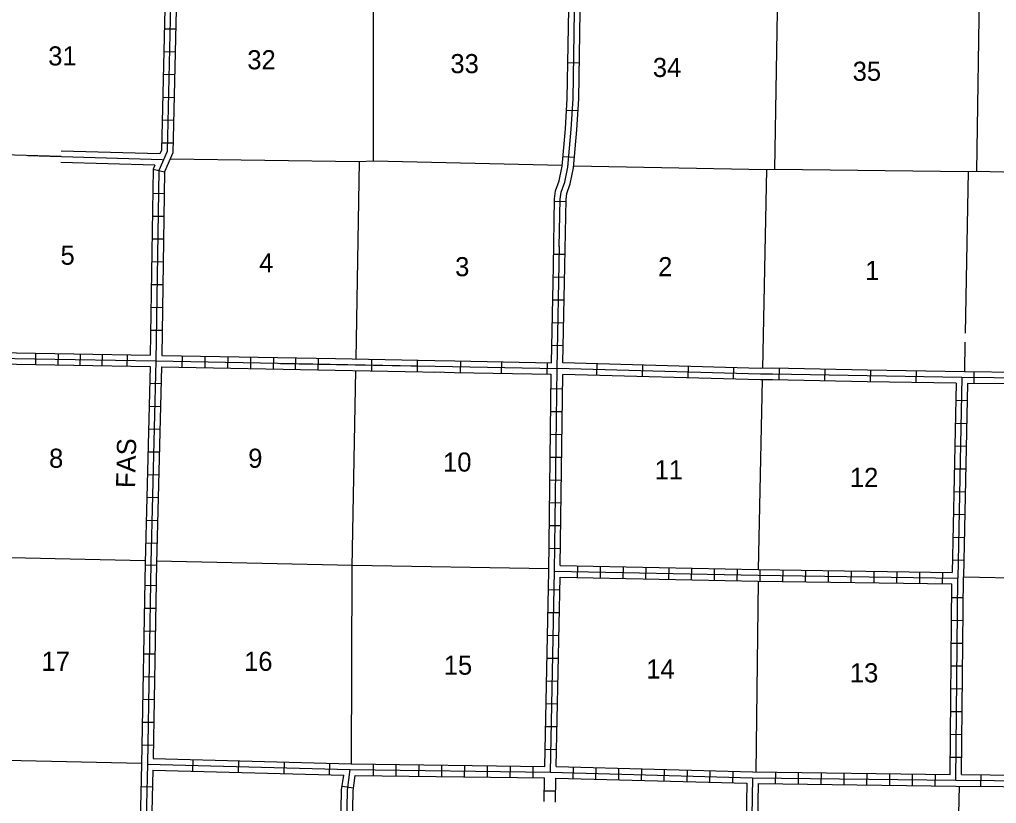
# Model space of a CAD drawing. Extents: x 844681 to 1379780, y 15803231 to 16250611.
# Drawn here: x 1229886 to 1255433, y 15969013 to 15989518 of the extents above; entities that cross this region are included whole.
import ezdxf

# ---------------------------------------------------------------- set-up
doc = ezdxf.new("R2010")
doc.units = 0
for name, color, linetype in [('L10', 7, 'Continuous'), ('L13', 7, 'Continuous'), ('L14', 7, 'Continuous'), ('L21', 7, 'Continuous'), ('L8', 7, 'Continuous'), ('L9', 7, 'Continuous')]:
    doc.layers.add(name, color=color, linetype=linetype)

msp = doc.modelspace()

# ---------------------------------------------------------------- linework, layer by layer
at = {"layer": 'L10'}
for p, q in [((1233558, 15986004), (1230978, 15986077)), ((1233427, 15985707), (1230970, 15985777))]:
    msp.add_line(p, q, dxfattribs=at)
for points in [[(1248902, 15969541), (1248748, 15960639), (1248746, 15960621)], [(1249202, 15969535), (1249047, 15960620), (1249029, 15960455)]]:
    msp.add_lwpolyline(points, dxfattribs=at)
at = {"layer": 'L13'}
for p, q in [((1239146, 15985818), (1239141, 15990839)), ((1238769, 15985806), (1238677, 15980638)), ((1249416, 15985595), (1249315, 15980393)), ((1254690, 15985544), (1254615, 15981313)), ((1254610, 15981077), (1254596, 15980300)), ((1249309, 15980093), (1249204, 15975131)), ((1249200, 15974831), (1249142, 15969835))]:
    msp.add_line(p, q, dxfattribs=at)
for points in [[(1254916, 15985550), (1255001, 15990701), (1255079, 15995840)], [(1249634, 15985601), (1249725, 15990775), (1249789, 15993543)], [(1223398, 15986111), (1228332, 15986006), (1228524, 15986013), (1230975, 15985941)], [(1233830, 15985878), (1238769, 15985806), (1239146, 15985818), (1244079, 15985705)], [(1244380, 15985693), (1249416, 15985595), (1249634, 15985601), (1254690, 15985544), (1254916, 15985550), (1259824, 15985428)], [(1238672, 15980338), (1238580, 15975202), (1238561, 15970047)], [(1223123, 15975567), (1228068, 15975479), (1233171, 15975365)], [(1233471, 15975359), (1238597, 15975244), (1243727, 15975162)], [(1254572, 15974939), (1259565, 15974833), (1264847, 15974766), (1270204, 15974698), (1275217, 15974618)], [(1223048, 15970264), (1227957, 15970177), (1233080, 15970071)], [(1254460, 15969468), (1254337, 15964411), (1254226, 15959152), (1254186, 15954324)]]:
    msp.add_lwpolyline(points, dxfattribs=at)
at = {"layer": 'L8'}
for p, q in [((1233672, 15989278), (1233970, 15989271)), ((1233658, 15988682), (1233957, 15988675)), ((1233645, 15988085), (1233943, 15988078)), ((1233632, 15987489), (1233930, 15987482)), ((1233618, 15986892), (1233916, 15986885)), ((1233605, 15986296), (1233903, 15986289)), ((1233382, 15985603), (1233306, 15980740)), ((1233427, 15985707), (1233382, 15985603)), ((1233382, 15985603), (1233681, 15985537)), ((1233681, 15985537), (1233606, 15980734)), ((1233373, 15984976), (1233671, 15984971)), ((1233363, 15984379), (1233662, 15984375)), ((1233354, 15983783), (1233652, 15983778)), ((1233345, 15983186), (1233643, 15983181)), ((1243796, 15980542), (1243846, 15983071)), ((1244096, 15980535), (1244146, 15983063)), ((1244140, 15982772), (1243841, 15982778)), ((1233335, 15982590), (1233634, 15982585)), ((1244128, 15982175), (1243830, 15982181)), ((1233326, 15981993), (1233624, 15981988)), ((1233317, 15981396), (1233615, 15981392)), ((1244116, 15981579), (1243818, 15981585)), ((1244104, 15980982), (1243806, 15980988)), ((1228174, 15980829), (1233306, 15980740)), ((1230305, 15980791), (1230300, 15980493)), ((1230896, 15980781), (1230891, 15980482)), ((1231471, 15980771), (1231466, 15980472)), ((1232046, 15980761), (1232041, 15980462)), ((1232697, 15980749), (1232692, 15980451)), ((1233606, 15980734), (1238147, 15980648)), ((1234139, 15980723), (1234133, 15980425)), ((1234735, 15980712), (1234730, 15980414)), ((1235332, 15980701), (1235326, 15980403)), ((1235928, 15980690), (1235922, 15980391)), ((1236525, 15980678), (1236519, 15980380)), ((1237103, 15980367), (1237108, 15980666)), ((1237695, 15980359), (1237701, 15980657)), ((1228168, 15980529), (1233300, 15980440)), ((1233300, 15980440), (1233170, 15975309)), ((1233600, 15980434), (1233470, 15975301)), ((1233600, 15980434), (1238140, 15980348)), ((1243726, 15975091), (1243791, 15980242)), ((1244028, 15975236), (1244091, 15980235)), ((1259473, 15980256), (1254596, 15980301)), ((1254847, 15979999), (1254850, 15980298)), ((1233588, 15979987), (1233289, 15979994)), ((1243787, 15979863), (1244086, 15979860)), ((1254376, 15980004), (1254275, 15975055)), ((1254676, 15980000), (1254572, 15974939)), ((1259672, 15979954), (1254676, 15980000)), ((1233572, 15979390), (1233274, 15979398)), ((1254368, 15979558), (1254666, 15979552)), ((1243780, 15979267), (1244078, 15979263)), ((1254356, 15978962), (1254654, 15978955)), ((1233557, 15978794), (1233259, 15978802)), ((1243772, 15978670), (1244071, 15978667)), ((1254344, 15978365), (1254642, 15978359)), ((1233542, 15978198), (1233244, 15978205)), ((1243765, 15978074), (1244063, 15978070)), ((1233527, 15977601), (1233229, 15977609)), ((1254331, 15977769), (1254629, 15977762)), ((1243757, 15977477), (1244056, 15977473)), ((1254319, 15977172), (1254617, 15977166)), ((1233512, 15977005), (1233214, 15977012)), ((1243750, 15976881), (1244048, 15976877)), ((1254307, 15976576), (1254605, 15976569)), ((1233497, 15976408), (1233199, 15976416)), ((1243742, 15976284), (1244040, 15976280)), ((1233482, 15975812), (1233184, 15975820)), ((1254294, 15975979), (1254593, 15975973)), ((1243735, 15975687), (1244033, 15975684)), ((1233468, 15975235), (1233169, 15975243)), ((1233470, 15975303), (1233382, 15970185)), ((1254282, 15975383), (1254580, 15975376)), ((1243622, 15969984), (1243726, 15975092)), ((1244476, 15975226), (1244470, 15974928)), ((1245072, 15975214), (1245066, 15974916)), ((1245669, 15975202), (1245663, 15974904)), ((1246265, 15975190), (1246259, 15974891)), ((1246862, 15975177), (1246856, 15974879)), ((1247458, 15975165), (1247452, 15974867)), ((1248055, 15975153), (1248048, 15974855)), ((1248651, 15975141), (1248645, 15974843)), ((1249247, 15975129), (1249242, 15974831)), ((1249843, 15975120), (1249839, 15974822)), ((1250440, 15975111), (1250435, 15974813)), ((1251036, 15975102), (1251032, 15974804)), ((1251633, 15975093), (1251628, 15974795)), ((1252229, 15975084), (1252225, 15974786)), ((1252826, 15975075), (1252821, 15974777)), ((1253422, 15975067), (1253418, 15974768)), ((1254019, 15975058), (1254014, 15974759)), ((1243922, 15969978), (1244023, 15974936)), ((1254223, 15969771), (1254270, 15974755)), ((1254523, 15969768), (1254572, 15974939)), ((1233459, 15974706), (1233161, 15974711)), ((1243717, 15974607), (1244015, 15974600)), ((1254566, 15974390), (1254267, 15974393)), ((1233449, 15974110), (1233150, 15974115)), ((1243705, 15974010), (1244003, 15974004)), ((1254560, 15973794), (1254262, 15973796)), ((1233438, 15973513), (1233140, 15973518)), ((1243693, 15973414), (1243991, 15973408)), ((1254554, 15973197), (1254256, 15973200)), ((1233428, 15972917), (1233130, 15972922)), ((1243681, 15972817), (1243979, 15972811)), ((1254549, 15972600), (1254250, 15972603)), ((1233418, 15972320), (1233119, 15972325)), ((1243668, 15972221), (1243967, 15972215)), ((1254543, 15972004), (1254245, 15972007)), ((1233407, 15971724), (1233109, 15971729)), ((1243656, 15971624), (1243954, 15971618)), ((1254537, 15971407), (1254239, 15971410)), ((1233397, 15971127), (1233099, 15971132)), ((1243644, 15971028), (1243942, 15971022)), ((1254532, 15970811), (1254233, 15970814)), ((1233387, 15970530), (1233088, 15970536)), ((1243632, 15970433), (1243930, 15970427)), ((1254526, 15970214), (1254228, 15970217)), ((1233375, 15969885), (1233257, 15964870)), ((1238561, 15970047), (1243622, 15969984)), ((1239134, 15970039), (1239130, 15969741)), ((1239730, 15970031), (1239727, 15969733)), ((1240327, 15970024), (1240323, 15969726)), ((1240924, 15970016), (1240920, 15969718)), ((1241520, 15970009), (1241516, 15969711)), ((1242117, 15970002), (1242113, 15969703)), ((1242713, 15969994), (1242709, 15969696)), ((1243310, 15969987), (1243306, 15969688)), ((1243922, 15969978), (1249059, 15969836)), ((1244361, 15969666), (1244369, 15969964)), ((1244957, 15969650), (1244965, 15969948)), ((1245554, 15969633), (1245562, 15969932)), ((1246150, 15969617), (1246158, 15969915)), ((1246746, 15969601), (1246754, 15969899)), ((1247343, 15969584), (1247351, 15969882)), ((1238665, 15969746), (1243615, 15969684)), ((1243603, 15969062), (1243615, 15969684)), ((1243902, 15969048), (1243915, 15969678)), ((1243915, 15969678), (1248902, 15969541)), ((1247939, 15969568), (1247947, 15969866)), ((1248535, 15969551), (1248544, 15969850)), ((1249057, 15969836), (1254223, 15969771)), ((1249653, 15969828), (1249650, 15969530)), ((1250250, 15969820), (1250246, 15969522)), ((1250846, 15969813), (1250843, 15969515)), ((1251443, 15969805), (1251439, 15969507)), ((1252040, 15969798), (1252036, 15969499)), ((1252636, 15969790), (1252632, 15969492)), ((1253233, 15969783), (1253229, 15969484)), ((1253829, 15969775), (1253825, 15969477)), ((1254523, 15969768), (1259447, 15969731)), ((1255021, 15969763), (1255019, 15969465)), ((1233364, 15969439), (1233066, 15969446)), ((1238618, 15969417), (1238323, 15969459)), ((1243609, 15969346), (1243908, 15969340))]:
    msp.add_line(p, q, dxfattribs=at)
for points in [[(1233861, 15991064), (1233749, 15986066), (1233531, 15985570)], [(1233708, 15990917), (1233599, 15986099), (1233558, 15986004)], [(1234008, 15990912), (1233898, 15986033), (1233681, 15985537)], [(1233531, 15985570), (1233453, 15980587)], [(1243943, 15980389), (1244007, 15983585)], [(1228171, 15980679), (1233453, 15980587), (1243943, 15980389)], [(1233453, 15980587), (1233320, 15975305)], [(1243876, 15975089), (1243943, 15980389)], [(1254529, 15980151), (1254421, 15974902)], [(1259621, 15980105), (1254529, 15980151)], [(1233170, 15975308), (1233079, 15970042)], [(1233320, 15975305), (1233229, 15970039)], [(1244028, 15975236), (1249205, 15975131), (1254275, 15975055)], [(1243769, 15969832), (1243876, 15975089)], [(1243876, 15975089), (1249202, 15974981), (1254421, 15974902)], [(1244023, 15974936), (1249200, 15974831), (1254270, 15974755)], [(1254371, 15969619), (1254421, 15974902)], [(1233079, 15970043), (1232954, 15964727)], [(1233229, 15970039), (1233103, 15964724)], [(1238376, 15964667), (1238459, 15969357), (1238536, 15969897)], [(1238536, 15969897), (1243769, 15969832)], [(1238226, 15964670), (1238309, 15969369), (1238363, 15969752)], [(1238526, 15964664), (1238608, 15969345), (1238665, 15969746)], [(1243769, 15969832), (1249055, 15969686)], [(1249055, 15969686), (1254371, 15969619), (1259446, 15969581)], [(1249202, 15969535), (1254370, 15969469), (1259294, 15969432)]]:
    msp.add_lwpolyline(points, dxfattribs=at)
at = {"layer": 'L9'}
for p, q in [((1244227, 15988394), (1244526, 15988389)), ((1244207, 15987147), (1244505, 15987142)), ((1244099, 15985937), (1244399, 15985918)), ((1243876, 15984769), (1244176, 15984761)), ((1244152, 15983368), (1243853, 15983374)), ((1238147, 15980648), (1240744, 15980599)), ((1239097, 15980331), (1239103, 15980629)), ((1240290, 15980309), (1240296, 15980607)), ((1236714, 15980525), (1240609, 15980452)), ((1238140, 15980348), (1240886, 15980297)), ((1240744, 15980599), (1241271, 15980589)), ((1241271, 15980589), (1243796, 15980542)), ((1241417, 15980583), (1241412, 15980285)), ((1242489, 15980565), (1242484, 15980267)), ((1243682, 15980543), (1243677, 15980245)), ((1244982, 15980211), (1244991, 15980509)), ((1246175, 15980178), (1246183, 15980477)), ((1247368, 15980146), (1247376, 15980444)), ((1248561, 15980113), (1248569, 15980411)), ((1249755, 15980093), (1249761, 15980391)), ((1250947, 15980068), (1250954, 15980366)), ((1240738, 15980299), (1241263, 15980289)), ((1241263, 15980289), (1243791, 15980242)), ((1252141, 15980044), (1252146, 15980342)), ((1253334, 15980023), (1253339, 15980321)), ((1233382, 15970185), (1238561, 15970047)), ((1234418, 15969858), (1234426, 15970156)), ((1233375, 15969885), (1238363, 15969752)), ((1235611, 15969826), (1235619, 15970124)), ((1236803, 15969794), (1236811, 15970093)), ((1237996, 15969762), (1238004, 15970061))]:
    msp.add_line(p, q, dxfattribs=at)
for points in [[(1244226, 15985660), (1244310, 15986647), (1244361, 15987448), (1244418, 15990881)], [(1244375, 15985638), (1244460, 15986636), (1244511, 15987442), (1244568, 15990878)], [(1244077, 15985681), (1244161, 15986659), (1244211, 15987454), (1244265, 15990734)], [(1233628, 15985852), (1230104, 15985951)], [(1243848, 15983071), (1243877, 15984832), (1243900, 15985040), (1243999, 15985303), (1244077, 15985681)], [(1243994, 15983572), (1244027, 15984822), (1244047, 15985004), (1244144, 15985261), (1244226, 15985660)], [(1244148, 15983063), (1244177, 15984811), (1244194, 15984969), (1244288, 15985219), (1244375, 15985638)], [(1254529, 15980151), (1252055, 15980194), (1249580, 15980246), (1249264, 15980243), (1243943, 15980389)], [(1254596, 15980300), (1252058, 15980344), (1249581, 15980396), (1249265, 15980393), (1244096, 15980535)], [(1254376, 15980004), (1252052, 15980044), (1249580, 15980096), (1249262, 15980093), (1244091, 15980235)], [(1233229, 15970039), (1238536, 15969897)], [(1249055, 15969686), (1248897, 15960629), (1248888, 15960538)]]:
    msp.add_lwpolyline(points, dxfattribs=at)

# ---------------------------------------------------------------- texts
at = {"layer": 'L14'}
for s, p in [('31', (1230636, 15988316)), ('32', (1235843, 15988216)), ('33', (1241153, 15988115)), ('34', (1246447, 15988015)), ('35', (1251673, 15987915)), ('5', (1230958, 15983104)), ('4', (1236152, 15982904)), ('3', (1241277, 15982804)), ('2', (1246587, 15982804)), ('1', (1252000, 15982704)), ('8', (1230658, 15977793)), ('9', (1235867, 15977793)), ('10', (1240961, 15977693)), ('11', (1246493, 15977492)), ('12', (1251600, 15977292)), ('17', (1230461, 15972482)), ('16', (1235759, 15972482)), ('15', (1240980, 15972381)), ('14', (1246275, 15972281)), ('13', (1251600, 15972181))]:
    msp.add_text(s, height=500, rotation=0, dxfattribs=at).set_placement(p)
at = {"layer": 'L21'}
msp.add_text('FAS', height=500, rotation=88.6446, dxfattribs=at).set_placement((1232908, 15977258))

doc.saveas('drawing.dxf')
